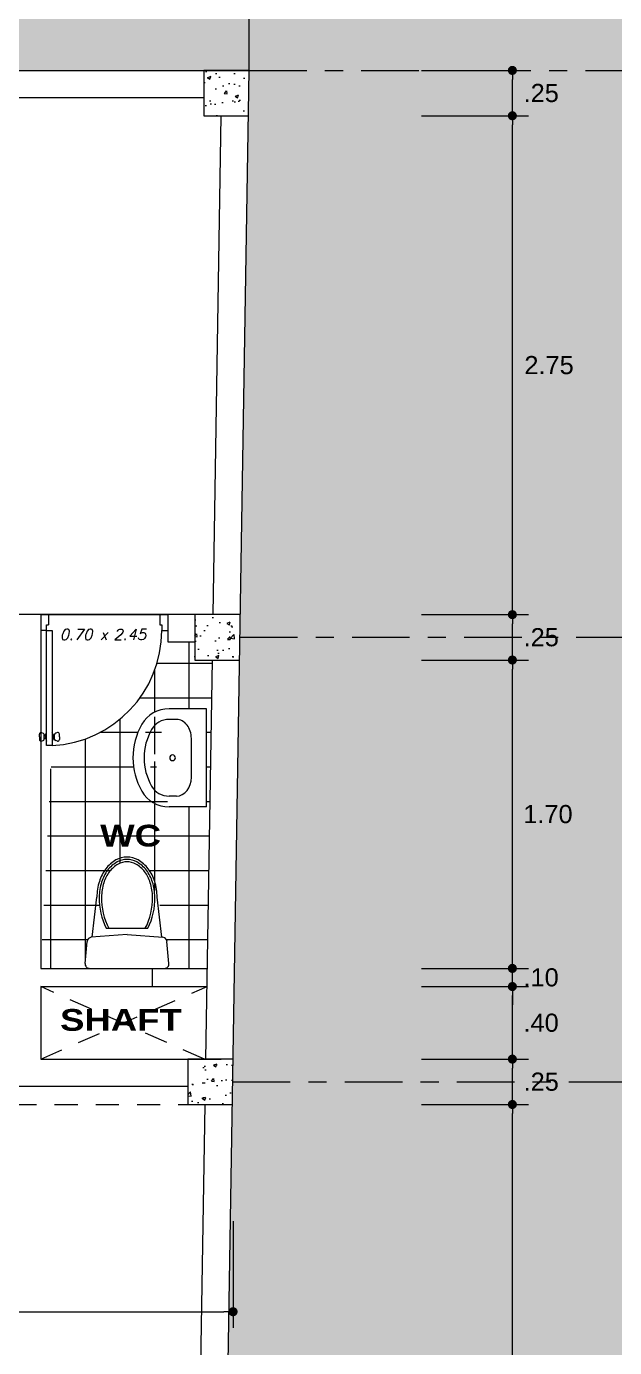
# Model space of a CAD drawing. Header units: millimetres. Extents: x 2178 to 2304, y 1220 to 1359.
# Drawn here: x 2225.2 to 2228.44, y 1332.73 to 1340.01 of the extents above; entities that cross this region are included whole.
import ezdxf
from ezdxf.enums import TextEntityAlignment as Align

# ---------------------------------------------------------------- set-up
doc = ezdxf.new("R2010")
doc.units = ezdxf.units.MM
doc.linetypes.add('CENTER', pattern=[50.8, 31.75, -6.35, 6.35, -6.35])
doc.linetypes.add('HIDDEN', pattern=[9.525, 6.35, -3.175])
doc.layers.get('0').update_dxf_attribs({"lineweight": 0})
for name, color, linetype, lineweight in [('carpinteria', 12, 'Continuous', 5), ('Ejes22', 50, 'CENTER', 9), ('Mobiliario', 52, 'Continuous', 5), ('PLUMA 1', 46, 'Continuous', 13), ('PLUMA 7', 10, 'Continuous', 0), ('PLUMA4', 160, 'Continuous', 40), ('PROY', 13, 'HIDDEN', 13), ('TEXTO', 5, 'Continuous', 18), ('TEXTOS', 42, 'Continuous', 13)]:
    doc.layers.add(name, color=color, linetype=linetype, lineweight=lineweight)
doc.layers.add('pisos....', color=7, linetype='Continuous', lineweight=5, true_color=0x7c7f7e)
doc.styles.add('ARIAL', font='arial.ttf')
doc.styles.add('ARIAL-N', font='arialbd.ttf')
doc.styles.add('SIMPLEX', font='simplex.shx', dxfattribs={"width": 1.2, "oblique": 15})
doc.dimstyles.new('RPM 50', dxfattribs={"dimtxt": 0.1, "dimasz": 0.05, "dimexe": 0.0885, "dimexo": 0.1535, "dimgap": 0.071, "dimtad": 2, "dimtih": 1, "dimtoh": 1, "dimzin": 4, "dimdsep": 46, "dimtxsty": 'ARIAL', "dimblk": 'DOT', "dimcen": 0.4, "dimdle": 0.25, "dimclrd": 8, "dimclre": 8, "dimclrt": 9, "dimadec": 0, "dimazin": 0, "dimtfac": 1, "dimtix": 1, "dimtmove": 0, "dimatfit": 3, "dimldrblk": 'DOT', "dimfxl": 0.5, "dimfxlon": 1, "dimlwd": 0, "dimlwe": 0, "dimarcsym": 0})
pattern_1 = [(50, (1019.0931, -426.95647), (0.182184669, -0.015939086), [0.01905, -0.20955]), (355, (1019.0931, -426.95647), (-0.035243421, 0.191056845), [0.01524, -0.167640584]), (100.451445, (1019.10828, -426.9578), (0.146941247, 0.175117752), [0.016190009, -0.178090245]), (46.1842, (1019.0931, -426.90567), (0.27107904, -0.042042328), [0.028575, -0.314325]), (96.635558, (1019.11569, -426.90918), (0.237404134, 0.247426125), [0.024285023, -0.267135608]), (351.184151, (1019.0931, -426.90567), (0.237404134, 0.247426125), [0.022859967, -0.251459732]), (21, (1019.1185, -426.91837), (0.151614391, -0.102265198), [0.01905, -0.20955]), (326, (1019.1185, -426.91837), (0.061802028, 0.184187966), [0.01524, -0.16764]), (71.451445, (1019.13113, -426.9269), (0.21341642, 0.081922769), [0.016190009, -0.178089938]), (37.5, (1019.093096, -426.95647), (0.0030886033, 0.0845550389), [0, -0.165608, 0, -0.17018, 0, -0.168275]), (7.5, (1019.0931, -426.95647), (0.0668196625, 0.100180575), [0, -0.097028, 0, -0.161798, 0, -0.064135]), (327.5, (1019.036454, -426.95647), (0.1355905952, -0.005728744), [0, -0.0635, 0, -0.19812, 0, -0.26289]), (317.5, (1019.01105, -426.95647), (0.1481291814, 0.025426491), [0, -0.08255, 0, -0.131572, 0, -0.18669])]

# ---------------------------------------------------------------- blocks, each defined once
blk = doc.blocks.new('puerta de 0.80')
for p, q in [((0, 0.7579), (0, 0.8079)), ((0, 0.0579), (0, 0.8079)), ((0, 0.7579), (0.065, 0.7579)), ((0.065, 0.7579), (0.065, 0.7704)), ((0.065, 0.7704), (0.1, 0.7704)), ((0.1, 0.7704), (0.1, 0.8079)), ((0.7434, 0.1132), (0.7462, 0.1025)), ((0.77, 0.1257), (0.753, 0.1257)), ((0.7821, 0.0951), (0.7559, 0.0951)), ((0.7559, 0.0951), (0.7579, 0.0951)), ((0.7821, 0.0855), (0.7559, 0.0855)), ((0.7629, 0.0901), (0.7629, 0.0855)), ((0.77, 0.1257), (0.787, 0.1257)), ((0.7771, 0.0901), (0.7771, 0.0855)), ((0.7841, 0.0951), (0.7821, 0.0951)), ((0.7966, 0.1132), (0.7938, 0.1025)), ((0, 0.0079), (0, 0.0579)), ((0, 0.0579), (0.065, 0.0579)), ((0.065, 0.0454), (0.065, 0.0579)), ((0.1, 0.0454), (0.065, 0.0454)), ((0.1, 0.0804), (0.825, 0.0804)), ((0.1, 0.0454), (0.1, 0.0804)), ((0.825, 0.0454), (0.1, 0.0454)), ((0.1, 0.0454), (0.1, 0.0079)), ((0.7434, 0.0126), (0.7462, 0.0232)), ((0.77, 0), (0.753, 0)), ((0.7821, 0.0403), (0.7559, 0.0403)), ((0.7821, 0.0306), (0.7559, 0.0306)), ((0.7559, 0.0306), (0.7579, 0.0306)), ((0.7629, 0.0356), (0.7629, 0.0403)), ((0.77, 0), (0.787, 0)), ((0.825, 0.0454), (0.772, 0.0454)), ((0.7771, 0.0356), (0.7771, 0.0403)), ((0.7841, 0.0306), (0.7821, 0.0306)), ((0.7966, 0.0126), (0.7938, 0.0232)), ((0.825, 0.0804), (0.825, 0.0454))]:
    blk.add_line(p, q)
at = {"linetype": 'Continuous', "lineweight": 0}
for p, q in [((0.7559, 0.0855), (0.7419, 0.0804)), ((0.7821, 0.0855), (0.796, 0.0804)), ((0.7559, 0.0403), (0.7419, 0.0454)), ((0.7821, 0.0403), (0.796, 0.0454))]:
    blk.add_line(p, q, dxfattribs=at)
for centre, radius, start, end in [((0.1, 0.0454), 0.725, 2.76708, 90), ((0.753, 0.1157), 0.01, 90, 195), ((0.7559, 0.1051), 0.01, 195, 270), ((0.7579, 0.0901), 0.005, 0, 90), ((0.7821, 0.0901), 0.005, 90, 180), ((0.7841, 0.1051), 0.01, 270, 345), ((0.787, 0.1157), 0.01, 345, 90), ((0.753, 0.01), 0.01, 165, 270), ((0.7559, 0.0206), 0.01, 90, 165), ((0.7579, 0.0356), 0.005, 270, 0), ((0.7821, 0.0356), 0.005, 180, 270), ((0.7841, 0.0206), 0.01, 15, 90), ((0.787, 0.01), 0.01, 270, 15)]:
    blk.add_arc(centre, radius, start, end)
blk = doc.blocks.new('P')
at = {"style": 'SIMPLEX', "oblique": 15}
blk.add_text('x', height=0.06, dxfattribs=at).set_placement((-0.017, 0.0255))
blk.add_attdef('L', text='', height=0.06, dxfattribs=at).set_placement((-0.0577, 0.0255), align=Align.RIGHT)
blk.add_attdef('H', (0.0581, 0.0255), '', height=0.06, dxfattribs=at)
blk = doc.blocks.new('A$C17BD6781')
at = {"layer": 'Mobiliario', "linetype": 'Continuous'}
for p, q in [((0.047, 0.2025), (0.077, 0.4625)), ((0.497, 0.2025), (0.467, 0.4625)), ((0.1371, 0.26), (0.4069, 0.26)), ((0, 0.0327), (0.0129, 0.1748)), ((0.272, 0.22), (0.0405, 0.202)), ((0.272, 0.22), (0.5036, 0.202)), ((0.5441, 0.0327), (0.5311, 0.1748)), ((0.0299, 0), (0.5142, 0))]:
    blk.add_line(p, q, dxfattribs=at)
for points in [[(0.467, 0.4625, 0.075681), (0.4515, 0.5646, 0.085947), (0.4099, 0.6457, 0.106022), (0.3436, 0.7032, 0.126466), (0.272, 0.7216, 0.126466), (0.2004, 0.7032, 0.106022), (0.1341, 0.6457, 0.085947), (0.0926, 0.5646, 0.075681), (0.077, 0.4625, 0.075681)], [(0.452, 0.4625, 0.075681), (0.4372, 0.5602, 0.085947), (0.3979, 0.6367, 0.106022), (0.3364, 0.6901, 0.126466), (0.272, 0.7066, 0.126466), (0.2077, 0.6901, 0.106022), (0.1461, 0.6367, 0.085947), (0.1069, 0.5602, 0.075681), (0.092, 0.4625, 0.075681)], [(0.437, 0.4625, 0.075681), (0.4228, 0.5557, 0.085947), (0.3859, 0.6277, 0.106022), (0.3291, 0.6769, 0.126466), (0.272, 0.6916, 0.126466), (0.2149, 0.6769, 0.106022), (0.1581, 0.6277, 0.085947), (0.1212, 0.5557, 0.075681), (0.107, 0.4625, 0.075681)]]:
    blk.add_lwpolyline(points, format="xyb", dxfattribs=at)
for centre, radius, start, end in [((0.5137, 0.4501), 0.4219, 178.32492, 206.78858), ((0.5137, 0.4501), 0.4069, 178.32492, 207.86013), ((0.0303, 0.4501), 0.4069, 332.13987, 1.67508), ((0.0303, 0.4501), 0.4219, 333.21142, 1.67508), ((0.0428, 0.1721), 0.03, 94.45298, 174.80557), ((0.5013, 0.1721), 0.03, 5.19443, 85.54702), ((0.0299, 0.03), 0.03, 174.80557, 270), ((0.5142, 0.03), 0.03, 270, 5.19443)]:
    blk.add_arc(centre, radius, start, end, dxfattribs=at)
blk = doc.blocks.new('LAVATORIO')
at = {"layer": 'PLUMA 1', "linetype": 'Continuous', "lineweight": 20}
for p, q in [((-0.3, 0.2071), (-0.3, -0.022)), ((-0.3, 0.2071), (0.3, 0.2071)), ((0.3, 0.2071), (0.3, -0.022)), ((-0.1188, 0.1148), (0.1188, 0.1148)), ((-0.2348, 0.0239), (-0.2348, -0.022)), ((0.2348, 0.0239), (0.2348, -0.022))]:
    blk.add_line(p, q, dxfattribs=at)
blk.add_circle((0, 0), 0.0175, dxfattribs=at)
at = {"layer": 'PLUMA 1', "linetype": 'Continuous', "lineweight": 20, "extrusion": (0, 0, -1)}
for centre, major_axis, ratio, start_param, end_param in [((-0.1188, 0.0239), (0.116, 0), 0.784675, 3.141593, 4.712389), ((0.1188, 0.0239), (-0.116, 0), 0.784675, 1.570796, 3.141593), ((-0.1189, -0.022), (0, 0.1894), 0.956522, 3.638567, 4.712389), ((-0.1189, -0.022), (0, 0.1212), 0.956522, 3.638567, 4.712389), ((0.1189, -0.022), (0, 0.1212), 0.956522, 1.570796, 2.644618), ((0.1189, -0.022), (0, 0.1894), 0.956522, 1.570796, 2.644618), ((0, 0.2071), (0, 0.3818), 0.956522, 2.644618, 3.638567), ((0, 0.2071), (0, 0.45), 0.956522, 2.644618, 3.638567)]:
    blk.add_ellipse(centre, major_axis=major_axis, ratio=ratio, start_param=start_param, end_param=end_param, dxfattribs=at)
blk = doc.blocks.new('_DOT')
at = {"color": 0, "linetype": 'ByBlock'}
blk.add_line((-0.5, 0), (-1, 0), dxfattribs=at)
at = {"color": 0, "linetype": 'ByBlock', "const_width": 0.5}
blk.add_lwpolyline([(-0.25, 0, 1), (0.25, 0, 1)], format="xyb", close=True, dxfattribs=at)
blk = doc.blocks.new('*D1039')
at = {"color": 8, "lineweight": 0, "transparency": 16777216}
for p, q in [((2227.3813, 1334.0697), (2227.9698, 1334.0697)), ((2227.8813, 1330.5696), (2227.8813, 1334.0197)), ((2227.3813, 1330.5196), (2227.9698, 1330.5196))]:
    blk.add_line(p, q, dxfattribs=at)
at = {"layer": 'Defpoints', "color": 0, "transparency": 16777216}
for p in [(2226.0924, 1334.0697), (2227.8813, 1334.0697), (2226.2804, 1330.5196)]:
    blk.add_point(p, dxfattribs=at)
at = {"color": 8, "lineweight": 0, "transparency": 16777216, "xscale": 0.05, "yscale": 0.05, "zscale": 0.05}
for p, rotation in [((2227.8813, 1334.0697), 90), ((2227.8813, 1330.5196), 270)]:
    blk.add_blockref('_DOT', p, dxfattribs=dict(at, rotation=rotation))
at = {"color": 9, "transparency": 16777216, "insert": (2228.0825, 1332.2947), "char_height": 0.1, "attachment_point": 5, "style": 'ARIAL'}
blk.add_mtext('3.55', dxfattribs=at)
blk = doc.blocks.new('*D1040')
at = {"color": 8, "lineweight": 0, "transparency": 16777216}
for p, q in [((2227.3813, 1334.3197), (2227.9698, 1334.3197)), ((2227.8813, 1334.1197), (2227.8813, 1334.2697)), ((2227.3813, 1334.0697), (2227.9698, 1334.0697))]:
    blk.add_line(p, q, dxfattribs=at)
at = {"layer": 'Defpoints', "color": 0, "transparency": 16777216}
for p in [(2226.0924, 1334.3197), (2227.8813, 1334.3197), (2226.0924, 1334.0697)]:
    blk.add_point(p, dxfattribs=at)
at = {"color": 8, "lineweight": 0, "transparency": 16777216, "xscale": 0.05, "yscale": 0.05, "zscale": 0.05}
for p, rotation in [((2227.8813, 1334.3197), 90), ((2227.8813, 1334.0697), 270)]:
    blk.add_blockref('_DOT', p, dxfattribs=dict(at, rotation=rotation))
at = {"color": 9, "transparency": 16777216, "insert": (2228.0403, 1334.1947), "char_height": 0.1, "attachment_point": 5, "style": 'ARIAL'}
blk.add_mtext('.25', dxfattribs=at)
blk = doc.blocks.new('*D1041')
at = {"color": 8, "lineweight": 0, "transparency": 16777216}
for p, q in [((2227.3813, 1334.7197), (2227.9698, 1334.7197)), ((2227.8813, 1334.3697), (2227.8813, 1334.6697)), ((2227.3813, 1334.3197), (2227.9698, 1334.3197))]:
    blk.add_line(p, q, dxfattribs=at)
at = {"layer": 'Defpoints', "color": 0, "transparency": 16777216}
for p in [(2225.8989, 1334.7197), (2227.8813, 1334.7197), (2226.0924, 1334.3197)]:
    blk.add_point(p, dxfattribs=at)
at = {"color": 8, "lineweight": 0, "transparency": 16777216, "xscale": 0.05, "yscale": 0.05, "zscale": 0.05}
for p, rotation in [((2227.8813, 1334.7197), 90), ((2227.8813, 1334.3197), 270)]:
    blk.add_blockref('_DOT', p, dxfattribs=dict(at, rotation=rotation))
at = {"color": 9, "transparency": 16777216, "insert": (2228.0397, 1334.5197), "char_height": 0.1, "attachment_point": 5, "style": 'ARIAL'}
blk.add_mtext('.40', dxfattribs=at)
blk = doc.blocks.new('*D1042')
at = {"color": 8, "lineweight": 0, "transparency": 16777216}
for p, q in [((2227.8813, 1334.8697), (2227.8813, 1334.9197)), ((2227.3813, 1334.8197), (2227.9698, 1334.8197)), ((2227.8813, 1334.7197), (2227.8813, 1334.8197)), ((2227.3813, 1334.7197), (2227.9698, 1334.7197)), ((2227.8813, 1334.6697), (2227.8813, 1334.6197))]:
    blk.add_line(p, q, dxfattribs=at)
at = {"layer": 'Defpoints', "color": 0, "transparency": 16777216}
for p in [(2225.8989, 1334.8197), (2227.8813, 1334.8197), (2225.8989, 1334.7197)]:
    blk.add_point(p, dxfattribs=at)
at = {"color": 8, "lineweight": 0, "transparency": 16777216, "xscale": 0.05, "yscale": 0.05, "zscale": 0.05}
for p, rotation in [((2227.8813, 1334.8197), 270), ((2227.8813, 1334.7197), 90)]:
    blk.add_blockref('_DOT', p, dxfattribs=dict(at, rotation=rotation))
at = {"color": 9, "transparency": 16777216, "insert": (2228.0397, 1334.7697), "char_height": 0.1, "attachment_point": 5, "style": 'ARIAL'}
blk.add_mtext('.10', dxfattribs=at)
blk = doc.blocks.new('*D1043')
at = {"color": 8, "lineweight": 0, "transparency": 16777216}
for p, q in [((2227.3813, 1336.5197), (2227.9698, 1336.5197)), ((2227.8813, 1334.8697), (2227.8813, 1336.4697)), ((2227.3813, 1334.8197), (2227.9698, 1334.8197))]:
    blk.add_line(p, q, dxfattribs=at)
at = {"layer": 'Defpoints', "color": 0, "transparency": 16777216}
for p in [(2226.1324, 1336.5197), (2227.8813, 1336.5197), (2225.8989, 1334.8197)]:
    blk.add_point(p, dxfattribs=at)
at = {"color": 8, "lineweight": 0, "transparency": 16777216, "xscale": 0.05, "yscale": 0.05, "zscale": 0.05}
for p, rotation in [((2227.8813, 1336.5197), 90), ((2227.8813, 1334.8197), 270)]:
    blk.add_blockref('_DOT', p, dxfattribs=dict(at, rotation=rotation))
at = {"color": 9, "transparency": 16777216, "insert": (2228.0773, 1335.6697), "char_height": 0.1, "attachment_point": 5, "style": 'ARIAL'}
blk.add_mtext('1.70', dxfattribs=at)
blk = doc.blocks.new('*D1044')
at = {"color": 8, "lineweight": 0, "transparency": 16777216}
for p, q in [((2227.3813, 1336.7697), (2227.9698, 1336.7697)), ((2227.8813, 1336.5697), (2227.8813, 1336.7197)), ((2227.3813, 1336.5197), (2227.9698, 1336.5197))]:
    blk.add_line(p, q, dxfattribs=at)
at = {"layer": 'Defpoints', "color": 0, "transparency": 16777216}
for p in [(2226.1324, 1336.7697), (2227.8813, 1336.7697), (2226.1324, 1336.5197)]:
    blk.add_point(p, dxfattribs=at)
at = {"color": 8, "lineweight": 0, "transparency": 16777216, "xscale": 0.05, "yscale": 0.05, "zscale": 0.05}
for p, rotation in [((2227.8813, 1336.7697), 90), ((2227.8813, 1336.5197), 270)]:
    blk.add_blockref('_DOT', p, dxfattribs=dict(at, rotation=rotation))
at = {"color": 9, "transparency": 16777216, "insert": (2228.0403, 1336.6447), "char_height": 0.1, "attachment_point": 5, "style": 'ARIAL'}
blk.add_mtext('.25', dxfattribs=at)
blk = doc.blocks.new('*D1045')
at = {"color": 8, "lineweight": 0, "transparency": 16777216}
for p, q in [((2227.3813, 1339.5197), (2227.9698, 1339.5197)), ((2227.8813, 1336.8197), (2227.8813, 1339.4697)), ((2227.3813, 1336.7697), (2227.9698, 1336.7697))]:
    blk.add_line(p, q, dxfattribs=at)
at = {"layer": 'Defpoints', "color": 0, "transparency": 16777216}
for p in [(2226.1813, 1339.5197), (2227.8813, 1339.5197), (2226.1324, 1336.7697)]:
    blk.add_point(p, dxfattribs=at)
at = {"color": 8, "lineweight": 0, "transparency": 16777216, "xscale": 0.05, "yscale": 0.05, "zscale": 0.05}
for p, rotation in [((2227.8813, 1339.5197), 90), ((2227.8813, 1336.7697), 270)]:
    blk.add_blockref('_DOT', p, dxfattribs=dict(at, rotation=rotation))
at = {"color": 9, "transparency": 16777216, "insert": (2228.0834, 1338.1447), "char_height": 0.1, "attachment_point": 5, "style": 'ARIAL'}
blk.add_mtext('2.75', dxfattribs=at)
blk = doc.blocks.new('*D1046')
at = {"color": 8, "lineweight": 0, "transparency": 16777216}
for p, q in [((2227.3813, 1339.7697), (2227.9698, 1339.7697)), ((2227.8813, 1339.5697), (2227.8813, 1339.7197)), ((2227.3813, 1339.5197), (2227.9698, 1339.5197))]:
    blk.add_line(p, q, dxfattribs=at)
at = {"layer": 'Defpoints', "color": 0, "transparency": 16777216}
for p in [(2226.1813, 1339.7697), (2227.8813, 1339.7697), (2226.1813, 1339.5197)]:
    blk.add_point(p, dxfattribs=at)
at = {"color": 8, "lineweight": 0, "transparency": 16777216, "xscale": 0.05, "yscale": 0.05, "zscale": 0.05}
for p, rotation in [((2227.8813, 1339.7697), 90), ((2227.8813, 1339.5197), 270)]:
    blk.add_blockref('_DOT', p, dxfattribs=dict(at, rotation=rotation))
at = {"color": 9, "transparency": 16777216, "insert": (2228.0403, 1339.6447), "char_height": 0.1, "attachment_point": 5, "style": 'ARIAL'}
blk.add_mtext('.25', dxfattribs=at)
blk = doc.blocks.new('*D986')
at = {"color": 8, "lineweight": 0, "transparency": 16777216}
for p, q in [((2222.2013, 1344.9197), (2222.2013, 1345.5082)), ((2226.1813, 1344.9197), (2226.1813, 1345.5082)), ((2222.2513, 1345.4197), (2226.1313, 1345.4197))]:
    blk.add_line(p, q, dxfattribs=at)
at = {"layer": 'Defpoints', "color": 0, "transparency": 16777216}
for p in [(2226.1813, 1345.4197), (2222.2013, 1339.7697), (2226.1813, 1339.7697)]:
    blk.add_point(p, dxfattribs=at)
at = {"color": 8, "lineweight": 0, "transparency": 16777216, "xscale": 0.05, "yscale": 0.05, "zscale": 0.05, "rotation": 180}
blk.add_blockref('_DOT', (2222.2013, 1345.4197), dxfattribs=at)
at = {"color": 8, "lineweight": 0, "transparency": 16777216, "xscale": 0.05, "yscale": 0.05, "zscale": 0.05}
blk.add_blockref('_DOT', (2226.1813, 1345.4197), dxfattribs=at)
at = {"color": 9, "transparency": 16777216, "insert": (2224.1913, 1345.5418), "char_height": 0.1, "attachment_point": 5, "style": 'ARIAL'}
blk.add_mtext('3.98', dxfattribs=at)
blk = doc.blocks.new('*D987')
at = {"color": 8, "lineweight": 0, "transparency": 16777216}
for p, q in [((2226.1813, 1344.9197), (2226.1813, 1345.5082)), ((2226.4313, 1344.9197), (2226.4313, 1345.5082)), ((2226.1313, 1345.4197), (2226.0813, 1345.4197)), ((2226.1813, 1345.4197), (2226.4313, 1345.4197)), ((2226.4813, 1345.4197), (2226.5313, 1345.4197))]:
    blk.add_line(p, q, dxfattribs=at)
at = {"layer": 'Defpoints', "color": 0, "transparency": 16777216}
for p in [(2226.4313, 1345.4197), (2226.1813, 1339.7697), (2226.4313, 1339.7697)]:
    blk.add_point(p, dxfattribs=at)
at = {"color": 8, "lineweight": 0, "transparency": 16777216, "xscale": 0.05, "yscale": 0.05, "zscale": 0.05}
blk.add_blockref('_DOT', (2226.1813, 1345.4197), dxfattribs=at)
at = {"color": 8, "lineweight": 0, "transparency": 16777216, "xscale": 0.05, "yscale": 0.05, "zscale": 0.05, "rotation": 180}
blk.add_blockref('_DOT', (2226.4313, 1345.4197), dxfattribs=at)
at = {"color": 9, "transparency": 16777216, "insert": (2226.3063, 1345.5418), "char_height": 0.1, "attachment_point": 5, "style": 'ARIAL'}
blk.add_mtext('.25', dxfattribs=at)
blk = doc.blocks.new('*D940')
at = {"color": 8, "lineweight": 0, "transparency": 16777216}
for p, q in [((2226.3424, 1333.4272), (2226.3424, 1332.8387)), ((2222.7263, 1332.9272), (2222.7263, 1333.0157)), ((2222.7763, 1332.9272), (2226.2924, 1332.9272))]:
    blk.add_line(p, q, dxfattribs=at)
at = {"layer": 'Defpoints', "color": 0, "transparency": 16777216}
for p in [(2226.3424, 1334.3197), (2222.7263, 1332.9272), (2226.3424, 1332.9272)]:
    blk.add_point(p, dxfattribs=at)
at = {"color": 8, "lineweight": 0, "transparency": 16777216, "xscale": 0.05, "yscale": 0.05, "zscale": 0.05, "rotation": 180}
blk.add_blockref('_DOT', (2222.7263, 1332.9272), dxfattribs=at)
at = {"color": 8, "lineweight": 0, "transparency": 16777216, "xscale": 0.05, "yscale": 0.05, "zscale": 0.05}
blk.add_blockref('_DOT', (2226.3424, 1332.9272), dxfattribs=at)
at = {"color": 9, "transparency": 16777216, "insert": (2224.5344, 1332.8051), "char_height": 0.1, "attachment_point": 5, "style": 'ARIAL'}
blk.add_mtext('3.62', dxfattribs=at)

msp = doc.modelspace()

# ---------------------------------------------------------------- hatches: boundary and pattern name
h = msp.add_hatch()
h.set_pattern_fill('AR-SAND', color=256, scale=0.009)
h.paths.add_polyline_path([(2232.183, 1343.987), (2226.4313, 1343.9793), (2226.4313, 1339.7697), (2229.0313, 1339.7697, -1), (2229.5113, 1339.7697, -1), (2229.0313, 1339.7697), (2226.4313, 1339.7697), (2226.3803, 1336.6447), (2229.0313, 1336.6447, -1), (2229.5113, 1336.6447, -1), (2229.0313, 1336.6447), (2226.3803, 1336.6447), (2226.3404, 1334.1947), (2229.0377, 1334.1947, -0.057924), (2229.0313, 1334.2498, -1), (2229.5113, 1334.2498, -0.890495), (2229.0377, 1334.1947), (2226.3404, 1334.1947), (2226.2763, 1330.2694), (2229.0313, 1330.2731, -0.983454), (2229.5113, 1330.2738), (2232.2013, 1330.2774)])
h.paths.add_polyline_path([(2226.4313, 1343.9793), (2222.0263, 1343.9734), (2222.0263, 1339.7697), (2226.4313, 1339.7697)])
h.paths.add_polyline_path([(2222.0263, 1343.9734), (2217.3263, 1343.9672), (2217.3263, 1339.7697), (2222.0263, 1339.7697)])
h.paths.add_polyline_path([(2217.3263, 1343.9672), (2215.5862, 1343.9648, -0.978556), (2215.1063, 1343.9642), (2212.3749, 1343.9605), (2212.2313, 1340.3947), (2215.1063, 1340.3947, -1), (2215.5863, 1340.3947, -1), (2215.1063, 1340.3947), (2212.2313, 1340.3947), (2212.2263, 1340.2697), (2212.2263, 1339.7697), (2212.7513, 1339.7697), (2217.3263, 1339.7697)])
h.paths.add_polyline_path([(2213.9964, 1342.0158), (2214.3183, 1342.0158), (2214.3183, 1342.2219), (2213.9964, 1342.2219)], flags=24)
h.paths.add_polyline_path([(2213.9896, 1343.7408), (2214.2338, 1343.7408), (2214.2338, 1343.9468), (2213.9896, 1343.9468)], flags=24)
h.paths.add_polyline_path([(2213.9896, 1339.9158), (2214.2338, 1339.9158), (2214.2338, 1340.1218), (2213.9896, 1340.1218)], flags=24)
h.paths.add_polyline_path([(2213.9896, 1340.2908), (2214.2338, 1340.2908), (2214.2338, 1340.4968), (2213.9896, 1340.4968)], flags=24)
h.paths.add_polyline_path([(2214.9964, 1342.0783), (2215.3183, 1342.0783), (2215.3183, 1342.2844), (2214.9964, 1342.2844)], flags=24)
h.paths.add_polyline_path([(2214.6724, 1339.9783), (2214.9166, 1339.9783), (2214.9166, 1340.1844), (2214.6724, 1340.1844)], flags=24)
h = msp.add_hatch()
h.set_pattern_fill('AR-CONC', color=256, scale=0.001)
h.set_pattern_definition(pattern_1)
h.paths.add_polyline_path([(2226.4313, 1339.7697), (2226.1813, 1339.7697), (2226.1813, 1339.5197), (2226.4272, 1339.5197)])
h = msp.add_hatch()
h.set_pattern_fill('AR-CONC', color=256, scale=0.001)
h.set_pattern_definition(pattern_1)
h.paths.add_polyline_path([(2226.1324, 1336.7697), (2226.1324, 1336.5197), (2226.3783, 1336.5197), (2226.3824, 1336.7697)])
h = msp.add_hatch()
h.set_pattern_fill('AR-CONC', color=256, scale=0.001)
h.set_pattern_definition(pattern_1)
h.paths.add_polyline_path([(2226.0924, 1334.3197), (2226.0924, 1334.0697), (2226.3383, 1334.0697), (2226.3424, 1334.3197)])
at = {"layer": 'pisos....'}
h = msp.add_hatch(dxfattribs=at)
h.set_pattern_fill('NET', color=256, scale=0.06)
h.set_pattern_definition([(0, (1019.0931, -426.95647), (0, 0.1905), []), (90, (1019.0931, -426.95647), (-0.1905, 1e-17), [])])
h.paths.add_polyline_path([(2225.931, 1334.9789, -0.728171), (2225.9784, 1334.9683), (2225.9919, 1334.8197), (2226.2005, 1334.8197), (2226.2283, 1336.5197), (2226.1324, 1336.5197), (2226.1324, 1336.6197), (2225.9465, 1336.6197, -0.371792), (2225.3458, 1336.0486), (2225.3458, 1336.0478), (2225.2824, 1334.8197), (2225.5244, 1334.8197), (2225.5398, 1334.9897), (2225.5669, 1334.9918), (2225.6196, 1335.2433, -0.083675), (2225.6458, 1335.3279, -0.155696), (2225.7096, 1335.3951, -0.3753), (2225.8418, 1335.4044, -0.140841), (2225.9107, 1335.2996, -0.044074), (2225.9077, 1335.2529, -0.19929)])
edge = h.paths.add_edge_path(flags=16)
edge.add_ellipse((2226.1959, 1335.9807), major_axis=(-0.405, 0), ratio=0.956522, start_angle=-28.47456, end_angle=28.47456, ccw=False)
edge.add_ellipse((2225.9897, 1336.0877), major_axis=(-0.1704, 0), ratio=0.956522, start_angle=-90, end_angle=-28.47456, ccw=False)
edge.add_line((2225.9897, 1336.2507), (2226.1959, 1336.2507))
edge.add_line((2226.1959, 1336.2507), (2226.1959, 1335.7107))
edge.add_line((2226.1959, 1335.7107), (2225.9255, 1335.7107))
edge.add_ellipse((2225.9897, 1335.8738), major_axis=(0.1704, 0), ratio=0.956522, start_angle=208.47456, end_angle=270, ccw=False)
edge = h.paths.add_edge_path(flags=0)
edge.add_ellipse((2226.1959, 1335.9807), major_axis=(0.3436, 0), ratio=0.956522, start_angle=151.52544, end_angle=208.47456, ccw=False)
edge.add_ellipse((2225.9897, 1336.0877), major_axis=(0.1091, 0), ratio=0.956522, start_angle=90, end_angle=151.52544, ccw=False)
edge.add_ellipse((2226.0309, 1336.0877), major_axis=(0, 0.1044), ratio=0.784675, start_angle=270, end_angle=360, ccw=False)
edge.add_line((2226.1128, 1336.0878), (2226.1128, 1335.8126))
edge.add_ellipse((2226.0309, 1335.8738), major_axis=(0, 0.1044), ratio=0.784675, start_angle=180, end_angle=270, ccw=False)
edge.add_ellipse((2225.9897, 1335.8738), major_axis=(-0.1091, 0), ratio=0.956522, start_angle=28.47456, end_angle=90, ccw=False)

# ---------------------------------------------------------------- linework, layer by layer
for points in [[(2225.9824, 1336.7697), (2225.2824, 1336.7697)], [(2225.8989, 1334.8197), (2226.2005, 1334.8197)], [(2225.8989, 1334.7197), (2226.1989, 1334.7197)], [(2226.0924, 1334.3197), (2226.2763, 1334.3197)], [(2226.0924, 1334.0697), (2226.2763, 1334.0697)]]:
    msp.add_lwpolyline(points)
at = {"layer": 'Ejes22', "linetype": 'CENTER', "lineweight": 9, "ltscale": 0.01}
for points in [[(2226.4313, 1339.7697), (2226.4313, 1346.5697)], [(2226.4313, 1339.7697), (2229.0313, 1339.7697)], [(2226.3803, 1336.6447), (2229.0313, 1336.6447)], [(2226.3404, 1334.1947), (2229.0313, 1334.1947)]]:
    msp.add_lwpolyline(points, dxfattribs=at)
at = {"layer": 'PLUMA 7'}
for points in [[(2212.1513, 1339.7697), (2226.4313, 1339.7697)], [(2226.4313, 1339.7697), (2226.4313, 1339.7697), (2226.1813, 1339.7697), (2226.1813, 1339.5197), (2226.4272, 1339.5197)], [(2226.2763, 1330.2694), (2226.4313, 1339.7697)], [(2222.2013, 1339.6197), (2226.1813, 1339.6197)], [(2226.2323, 1336.7697), (2226.2772, 1339.5197)], [(2225.2824, 1336.7697), (2225.1324, 1336.7697), (2225.1324, 1334.1697)], [(2225.2824, 1336.7697), (2225.2824, 1334.8197)], [(2226.3824, 1336.7697), (2225.9824, 1336.7697)], [(2225.9824, 1336.7697), (2225.9824, 1336.6197)], [(2225.9824, 1336.7697), (2225.9824, 1336.6197), (2226.1324, 1336.6197)], [(2226.3824, 1336.7697), (2226.3824, 1336.7697), (2226.1324, 1336.7697), (2226.1324, 1336.5197), (2226.3783, 1336.5197)], [(2226.1924, 1334.3197), (2226.2283, 1336.5197)], [(2225.2824, 1334.8197), (2225.8989, 1334.8197)], [(2225.8989, 1334.7197), (2225.8989, 1334.8197)], [(2225.2824, 1334.7197), (2225.2824, 1334.3197)], [(2225.2824, 1334.7197), (2225.8989, 1334.7197)], [(2225.2824, 1334.3197), (2226.0924, 1334.3197)], [(2226.3424, 1334.3197), (2226.3424, 1334.3197), (2226.0924, 1334.3197), (2226.0924, 1334.0697), (2226.3383, 1334.0697)], [(2225.1324, 1334.1697), (2226.0924, 1334.1697)], [(2226.1307, 1330.5279), (2226.1883, 1334.0697)]]:
    msp.add_lwpolyline(points, dxfattribs=at)
at = {"layer": 'PROY', "ltscale": 0.02, "flags": 128}
for points in [[(2225.2824, 1334.3197), (2226.1989, 1334.7197)], [(2226.1844, 1334.3197), (2225.2824, 1334.7197)], [(2225.1324, 1334.0697), (2226.0924, 1334.0697)]]:
    msp.add_lwpolyline(points, dxfattribs=at)

# ---------------------------------------------------------------- block references
at = {"layer": 'carpinteria', "xscale": 0.875, "yscale": 0.875, "zscale": 0.875, "rotation": 270}
msp.add_blockref('puerta de 0.80', (2225.2755, 1336.7697), dxfattribs=at)
at = {"layer": 'Mobiliario', "xscale": 0.8500000000000227, "yscale": 0.8500000000000227, "zscale": 0.8500000000000227}
msp.add_blockref('A$C17BD6781', (2225.5269, 1334.8197), dxfattribs=at)
at = {"layer": 'PLUMA4', "xscale": -0.9, "yscale": 0.9, "zscale": 0.9, "rotation": 270}
msp.add_blockref('LAVATORIO', (2226.0094, 1335.9807), dxfattribs=at)
at = {"layer": 'TEXTOS'}
msp.add_blockref('P', (2225.6246, 1336.6051), dxfattribs=at).add_auto_attribs({'H': '2.45', 'L': '0.70'})

# ---------------------------------------------------------------- texts
at = {"layer": 'TEXTO', "style": 'ARIAL-N', "width": 1.2}
for s, p in [('WC', (2225.7778, 1335.4916)), ('SHAFT', (2225.7246, 1334.4757))]:
    msp.add_text(s, height=0.12, dxfattribs=at).set_placement(p, align=Align.CENTER)

# ---------------------------------------------------------------- dimensions: what is measured, and where the dimension line sits
for base, p1, p2, picture, middle in [((2226.1813, 1345.4197), (2222.2013, 1339.7697), (2226.1813, 1339.7697), '*D986', (2224.1913, 1345.5418)), ((2226.4313, 1345.4197), (2226.1813, 1339.7697), (2226.4313, 1339.7697), '*D987', (2226.3063, 1345.5418)), ((2226.3424, 1332.9272), (2222.7263, 1332.9272), (2226.3424, 1334.3197), '*D940', (2224.5344, 1332.8051))]:
    dim = msp.add_linear_dim(base=base, p1=p1, p2=p2, dimstyle='RPM 50', override={"dimtmove": 1})
    dim.commit()
    dim.dimension.update_dxf_attribs({"geometry": picture, "text_midpoint": middle})
for base, p1, p2, picture, middle in [((2227.8813, 1339.7697), (2226.1813, 1339.5197), (2226.1813, 1339.7697), '*D1046', (2228.0403, 1339.6447)), ((2227.8813, 1339.5197), (2226.1324, 1336.7697), (2226.1813, 1339.5197), '*D1045', (2228.0834, 1338.1447)), ((2227.8813, 1336.7697), (2226.1324, 1336.5197), (2226.1324, 1336.7697), '*D1044', (2228.0403, 1336.6447)), ((2227.8813, 1336.5197), (2225.8989, 1334.8197), (2226.1324, 1336.5197), '*D1043', (2228.0773, 1335.6697)), ((2227.8813, 1334.8197), (2225.8989, 1334.7197), (2225.8989, 1334.8197), '*D1042', (2228.0397, 1334.7697)), ((2227.8813, 1334.7197), (2226.0924, 1334.3197), (2225.8989, 1334.7197), '*D1041', (2228.0397, 1334.5197)), ((2227.8813, 1334.3197), (2226.0924, 1334.0697), (2226.0924, 1334.3197), '*D1040', (2228.0403, 1334.1947)), ((2227.8813, 1334.0697), (2226.2804, 1330.5196), (2226.0924, 1334.0697), '*D1039', (2228.0825, 1332.2947))]:
    dim = msp.add_linear_dim(base=base, p1=p1, p2=p2, angle=90, dimstyle='RPM 50', override={"dimtmove": 1})
    dim.commit()
    dim.dimension.update_dxf_attribs({"geometry": picture, "text_midpoint": middle})

doc.saveas('drawing.dxf')
